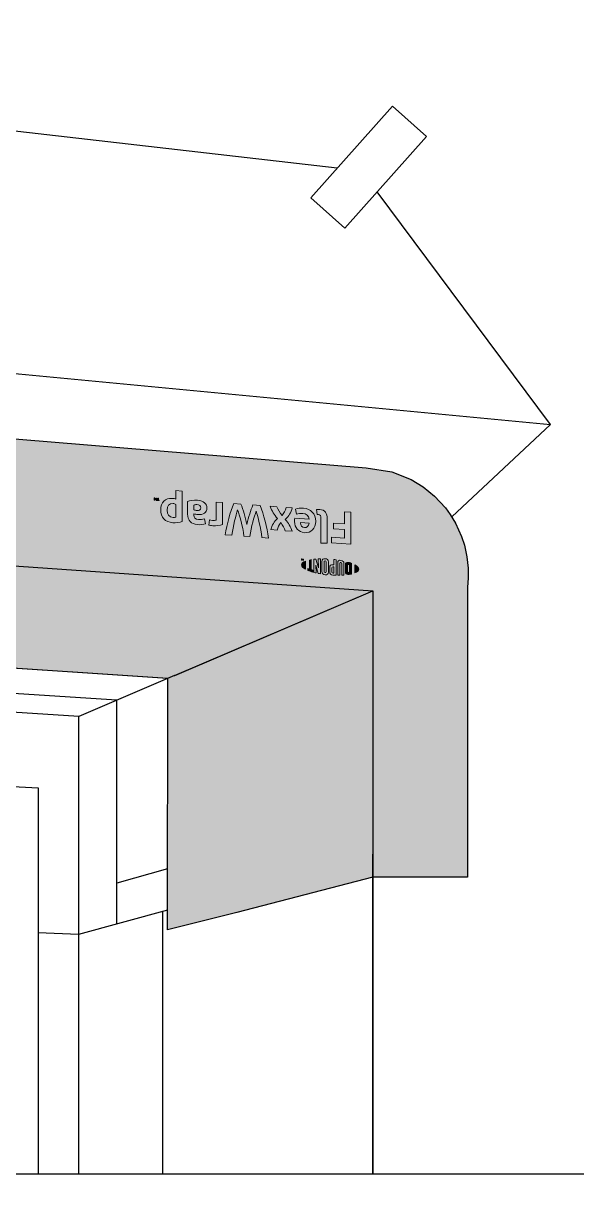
# Model space of a CAD drawing. Extents: x -1328 to 5679, y -4611 to 1603.
# Drawn here: x 3706.4 to 3747.3, y -2392 to -2304.6 of the extents above; entities that cross this region are included whole.
import ezdxf

# ---------------------------------------------------------------- set-up
doc = ezdxf.new("R2010")
doc.units = 0
doc.header["$MEASUREMENT"] = 0
for name, color, linetype, lineweight in [('.ATI-HATCH', 7, 'Continuous', 0), ('G-ANNO-TTLB', 7, 'Continuous', 0), ('TYVEK', 7, 'Continuous', 0)]:
    doc.layers.add(name, color=color, linetype=linetype, lineweight=lineweight)

# ---------------------------------------------------------------- blocks, each defined once
blk = doc.blocks.new('Block_223')
at = {"layer": 'TYVEK', "true_color": 0x003b71, "transparency": 33554687}
h = blk.add_hatch(color=156, dxfattribs=at)
h.dxf.hatch_style = 2
edge = h.paths.add_edge_path()
edge.add_spline(control_points=[(3717.411, -2340.028), (3717.114, -2340.006), (3716.976, -2340.178), (3716.976, -2340.525), (3716.976, -2340.828), (3717.104, -2341.04), (3717.411, -2341.064), (3717.495, -2341.07), (3717.556, -2341.058), (3717.627, -2341.036), (3717.627, -2341.036), (3717.627, -2340.092), (3717.627, -2340.092), (3717.563, -2340.06), (3717.509, -2340.036), (3717.411, -2340.028)], knot_values=[0, 0, 0, 0, 1, 1, 1, 2, 2, 2, 3, 3, 3, 4, 4, 4, 5, 5, 5, 5], degree=3, periodic=0)
edge = h.paths.add_edge_path()
edge.add_spline(control_points=[(3717.343, -2339.645), (3717.461, -2339.654), (3717.542, -2339.674), (3717.627, -2339.711), (3717.627, -2339.711), (3717.627, -2339.07), (3717.627, -2339.07), (3717.627, -2339.07), (3718.089, -2339.105), (3718.089, -2339.105), (3718.089, -2339.105), (3718.089, -2341.354), (3718.089, -2341.354), (3717.896, -2341.427), (3717.627, -2341.464), (3717.387, -2341.446), (3716.834, -2341.405), (3716.504, -2341.042), (3716.504, -2340.503), (3716.504, -2339.95), (3716.817, -2339.606), (3717.343, -2339.645)], knot_values=[0, 0, 0, 0, 1, 1, 1, 2, 2, 2, 3, 3, 3, 4, 4, 4, 5, 5, 5, 6, 6, 6, 7, 7, 7, 7], degree=3, periodic=0)
h = blk.add_hatch(color=156, dxfattribs=at)
h.dxf.hatch_style = 2
edge = h.paths.add_edge_path()
edge.add_spline(control_points=[(3716.171, -2339.796), (3716.154, -2339.753), (3716.138, -2339.722), (3716.118, -2339.69), (3716.098, -2339.719), (3716.084, -2339.748), (3716.067, -2339.788), (3716.067, -2339.788), (3716.019, -2339.784), (3716.019, -2339.784), (3716.019, -2339.784), (3716.019, -2339.61), (3716.019, -2339.61), (3716.019, -2339.61), (3716.061, -2339.613), (3716.061, -2339.613), (3716.061, -2339.613), (3716.061, -2339.693), (3716.061, -2339.693), (3716.061, -2339.693), (3716.059, -2339.72), (3716.059, -2339.72), (3716.072, -2339.695), (3716.088, -2339.669), (3716.103, -2339.648), (3716.103, -2339.648), (3716.135, -2339.65), (3716.135, -2339.65), (3716.15, -2339.674), (3716.166, -2339.703), (3716.18, -2339.731), (3716.18, -2339.731), (3716.178, -2339.702), (3716.178, -2339.702), (3716.178, -2339.702), (3716.178, -2339.622), (3716.178, -2339.622), (3716.178, -2339.622), (3716.22, -2339.625), (3716.22, -2339.625), (3716.22, -2339.625), (3716.22, -2339.799), (3716.22, -2339.799), (3716.22, -2339.799), (3716.171, -2339.796), (3716.171, -2339.796)], knot_values=[0, 0, 0, 0, 1, 1, 1, 2, 2, 2, 3, 3, 3, 4, 4, 4, 5, 5, 5, 6, 6, 6, 7, 7, 7, 8, 8, 8, 9, 9, 9, 10, 10, 10, 11, 11, 11, 12, 12, 12, 13, 13, 13, 14, 14, 14, 15, 15, 15, 15], degree=3, periodic=0)
edge = h.paths.add_edge_path()
edge.add_spline(control_points=[(3716.333, -2339.769), (3716.333, -2339.769), (3716.38, -2339.773), (3716.38, -2339.773), (3716.38, -2339.773), (3716.38, -2339.811), (3716.38, -2339.811), (3716.38, -2339.811), (3716.239, -2339.801), (3716.239, -2339.801), (3716.239, -2339.801), (3716.239, -2339.762), (3716.239, -2339.762), (3716.239, -2339.762), (3716.286, -2339.766), (3716.286, -2339.766), (3716.286, -2339.766), (3716.286, -2339.63), (3716.286, -2339.63), (3716.286, -2339.63), (3716.333, -2339.633), (3716.333, -2339.633), (3716.333, -2339.633), (3716.333, -2339.769), (3716.333, -2339.769)], knot_values=[0, 0, 0, 0, 1, 1, 1, 2, 2, 2, 3, 3, 3, 4, 4, 4, 5, 5, 5, 6, 6, 6, 7, 7, 7, 8, 8, 8, 8], degree=3, periodic=0)
h = blk.add_hatch(color=156, dxfattribs=at)
h.dxf.hatch_style = 2
edge = h.paths.add_edge_path()
edge.add_spline(control_points=[(3718.945, -2340.141), (3718.945, -2340.141), (3718.945, -2340.501), (3718.945, -2340.501), (3719.023, -2340.524), (3719.104, -2340.54), (3719.185, -2340.547), (3719.34, -2340.558), (3719.461, -2340.507), (3719.461, -2340.348), (3719.461, -2340.207), (3719.36, -2340.125), (3719.181, -2340.111), (3719.08, -2340.104), (3718.996, -2340.117), (3718.945, -2340.141)], knot_values=[0, 0, 0, 0, 1, 1, 1, 2, 2, 2, 3, 3, 3, 4, 4, 4, 5, 5, 5, 5], degree=3, periodic=0)
edge = h.paths.add_edge_path()
edge.add_spline(control_points=[(3719.229, -2339.781), (3719.691, -2339.816), (3719.923, -2340.059), (3719.923, -2340.363), (3719.923, -2340.697), (3719.65, -2340.872), (3719.246, -2340.845), (3719.151, -2340.837), (3719.03, -2340.815), (3718.945, -2340.795), (3718.945, -2340.795), (3718.945, -2340.876), (3718.945, -2340.876), (3718.945, -2341.082), (3719.063, -2341.188), (3719.289, -2341.205), (3719.438, -2341.217), (3719.596, -2341.205), (3719.735, -2341.158), (3719.735, -2341.158), (3719.819, -2341.529), (3719.819, -2341.529), (3719.674, -2341.578), (3719.441, -2341.601), (3719.235, -2341.586), (3718.74, -2341.548), (3718.493, -2341.267), (3718.493, -2340.811), (3718.493, -2340.811), (3718.493, -2339.874), (3718.493, -2339.874), (3718.632, -2339.813), (3718.891, -2339.755), (3719.229, -2339.781)], knot_values=[0, 0, 0, 0, 1, 1, 1, 2, 2, 2, 3, 3, 3, 4, 4, 4, 5, 5, 5, 6, 6, 6, 7, 7, 7, 8, 8, 8, 9, 9, 9, 10, 10, 10, 11, 11, 11, 11], degree=3, periodic=0)
h = blk.add_hatch(color=156, dxfattribs=at)
h.dxf.hatch_style = 2
edge = h.paths.add_edge_path()
edge.add_spline(control_points=[(3720.359, -2341.67), (3720.237, -2341.661), (3720.122, -2341.639), (3720.055, -2341.617), (3720.055, -2341.617), (3720.122, -2341.241), (3720.122, -2341.241), (3720.18, -2341.266), (3720.251, -2341.278), (3720.321, -2341.283), (3720.446, -2341.293), (3720.531, -2341.275), (3720.601, -2341.247), (3720.601, -2341.247), (3720.601, -2339.925), (3720.601, -2339.925), (3720.601, -2339.925), (3721.067, -2339.96), (3721.067, -2339.96), (3721.067, -2339.96), (3721.067, -2341.575), (3721.067, -2341.575), (3720.885, -2341.653), (3720.601, -2341.689), (3720.359, -2341.67)], knot_values=[0, 0, 0, 0, 1, 1, 1, 2, 2, 2, 3, 3, 3, 4, 4, 4, 5, 5, 5, 6, 6, 6, 7, 7, 7, 8, 8, 8, 8], degree=3, periodic=0)
h = blk.add_hatch(color=156, dxfattribs=at)
h.dxf.hatch_style = 2
edge = h.paths.add_edge_path()
edge.add_spline(control_points=[(3721.765, -2342.374), (3721.765, -2342.374), (3721.273, -2342.336), (3721.273, -2342.336), (3721.401, -2341.56), (3721.623, -2340.65), (3721.91, -2340.024), (3721.91, -2340.024), (3722.439, -2340.064), (3722.439, -2340.064), (3722.605, -2340.498), (3722.753, -2341.005), (3722.878, -2341.567), (3723.006, -2341.024), (3723.151, -2340.539), (3723.32, -2340.13), (3723.32, -2340.13), (3723.849, -2340.17), (3723.849, -2340.17), (3724.119, -2340.838), (3724.359, -2341.783), (3724.483, -2342.579), (3724.483, -2342.579), (3723.994, -2342.542), (3723.994, -2342.542), (3723.89, -2341.822), (3723.701, -2341.009), (3723.563, -2340.604), (3723.418, -2340.987), (3723.192, -2341.746), (3723.094, -2342.474), (3723.094, -2342.474), (3722.662, -2342.441), (3722.662, -2342.441), (3722.561, -2341.698), (3722.342, -2340.906), (3722.193, -2340.5), (3722.058, -2340.885), (3721.866, -2341.67), (3721.765, -2342.374)], knot_values=[0, 0, 0, 0, 1, 1, 1, 2, 2, 2, 3, 3, 3, 4, 4, 4, 5, 5, 5, 6, 6, 6, 7, 7, 7, 8, 8, 8, 9, 9, 9, 10, 10, 10, 11, 11, 11, 12, 12, 12, 13, 13, 13, 13], degree=3, periodic=0)
h = blk.add_hatch(color=156, dxfattribs=at)
h.dxf.hatch_style = 2
edge = h.paths.add_edge_path()
edge.add_spline(control_points=[(3725.714, -2341.214), (3725.94, -2341.481), (3726.119, -2341.727), (3726.224, -2342.072), (3726.224, -2342.072), (3725.721, -2342.034), (3725.721, -2342.034), (3725.677, -2341.879), (3725.529, -2341.639), (3725.38, -2341.435), (3725.256, -2341.612), (3725.148, -2341.802), (3725.124, -2341.989), (3725.124, -2341.989), (3724.652, -2341.954), (3724.652, -2341.954), (3724.74, -2341.61), (3724.888, -2341.375), (3725.141, -2341.134), (3724.898, -2340.843), (3724.733, -2340.594), (3724.595, -2340.226), (3724.595, -2340.226), (3725.097, -2340.264), (3725.097, -2340.264), (3725.168, -2340.458), (3725.337, -2340.724), (3725.478, -2340.92), (3725.606, -2340.744), (3725.728, -2340.551), (3725.775, -2340.315), (3725.775, -2340.315), (3726.227, -2340.349), (3726.227, -2340.349), (3726.143, -2340.694), (3725.984, -2340.951), (3725.714, -2341.214)], knot_values=[0, 0, 0, 0, 1, 1, 1, 2, 2, 2, 3, 3, 3, 4, 4, 4, 5, 5, 5, 6, 6, 6, 7, 7, 7, 8, 8, 8, 9, 9, 9, 10, 10, 10, 11, 11, 11, 12, 12, 12, 12], degree=3, periodic=0)
h = blk.add_hatch(color=156, dxfattribs=at)
h.dxf.hatch_style = 2
edge = h.paths.add_edge_path()
edge.add_spline(control_points=[(3727.488, -2341.47), (3727.488, -2341.47), (3726.848, -2341.421), (3726.848, -2341.421), (3726.848, -2341.421), (3726.848, -2341.462), (3726.848, -2341.462), (3726.848, -2341.651), (3726.949, -2341.797), (3727.134, -2341.811), (3727.33, -2341.825), (3727.458, -2341.697), (3727.488, -2341.47)], knot_values=[0, 0, 0, 0, 1, 1, 1, 2, 2, 2, 3, 3, 3, 4, 4, 4, 4], degree=3, periodic=0)
edge = h.paths.add_edge_path()
edge.add_spline(control_points=[(3726.466, -2340.441), (3726.615, -2340.385), (3726.834, -2340.355), (3727.057, -2340.371), (3727.6, -2340.412), (3727.971, -2340.784), (3727.971, -2341.344), (3727.971, -2341.88), (3727.63, -2342.219), (3727.134, -2342.182), (3726.692, -2342.148), (3726.402, -2341.813), (3726.402, -2341.361), (3726.402, -2341.26), (3726.409, -2341.172), (3726.416, -2341.105), (3726.416, -2341.105), (3727.482, -2341.186), (3727.482, -2341.186), (3727.438, -2340.913), (3727.279, -2340.779), (3727.009, -2340.759), (3726.844, -2340.747), (3726.686, -2340.772), (3726.541, -2340.821), (3726.541, -2340.821), (3726.466, -2340.441), (3726.466, -2340.441)], knot_values=[0, 0, 0, 0, 1, 1, 1, 2, 2, 2, 3, 3, 3, 4, 4, 4, 5, 5, 5, 6, 6, 6, 7, 7, 7, 8, 8, 8, 9, 9, 9, 9], degree=3, periodic=0)
h = blk.add_hatch(color=156, dxfattribs=at)
h.dxf.hatch_style = 2
edge = h.paths.add_edge_path()
edge.add_spline(control_points=[(3728.352, -2341.133), (3728.352, -2340.951), (3728.305, -2340.85), (3728.17, -2340.84), (3728.136, -2340.837), (3728.102, -2340.838), (3728.072, -2340.842), (3728.072, -2340.842), (3728.038, -2340.472), (3728.038, -2340.472), (3728.102, -2340.464), (3728.207, -2340.458), (3728.274, -2340.463), (3728.662, -2340.492), (3728.817, -2340.757), (3728.817, -2341.162), (3728.817, -2341.162), (3728.817, -2342.963), (3728.817, -2342.963), (3728.817, -2342.963), (3728.352, -2342.955), (3728.352, -2342.955), (3728.352, -2342.955), (3728.352, -2341.133), (3728.352, -2341.133)], knot_values=[0, 0, 0, 0, 1, 1, 1, 2, 2, 2, 3, 3, 3, 4, 4, 4, 5, 5, 5, 6, 6, 6, 7, 7, 7, 8, 8, 8, 8], degree=3, periodic=0)
h = blk.add_hatch(color=156, dxfattribs=at)
h.dxf.hatch_style = 2
edge = h.paths.add_edge_path()
edge.add_spline(control_points=[(3730.571, -2340.677), (3730.571, -2340.677), (3730.571, -2343.038), (3730.571, -2343.038), (3730.571, -2343.038), (3729.134, -2342.929), (3729.134, -2342.929), (3729.134, -2342.929), (3729.134, -2342.518), (3729.134, -2342.518), (3729.134, -2342.518), (3730.089, -2342.59), (3730.089, -2342.59), (3730.089, -2342.59), (3730.089, -2341.949), (3730.089, -2341.949), (3730.089, -2341.949), (3729.286, -2341.889), (3729.286, -2341.889), (3729.286, -2341.889), (3729.286, -2341.477), (3729.286, -2341.477), (3729.286, -2341.477), (3730.089, -2341.538), (3730.089, -2341.538), (3730.089, -2341.538), (3730.089, -2340.64), (3730.089, -2340.64), (3730.089, -2340.64), (3730.571, -2340.677), (3730.571, -2340.677)], knot_values=[0, 0, 0, 0, 1, 1, 1, 2, 2, 2, 3, 3, 3, 4, 4, 4, 5, 5, 5, 6, 6, 6, 7, 7, 7, 8, 8, 8, 9, 9, 9, 10, 10, 10, 10], degree=3, periodic=0)
at = {"layer": 'TYVEK'}
for points, knots in [([(3717.343, -2339.645), (3717.461, -2339.654), (3717.542, -2339.674), (3717.627, -2339.711), (3717.627, -2339.711), (3717.627, -2339.07), (3717.627, -2339.07), (3717.627, -2339.07), (3718.089, -2339.105), (3718.089, -2339.105), (3718.089, -2339.105), (3718.089, -2341.354), (3718.089, -2341.354), (3717.896, -2341.427), (3717.627, -2341.464), (3717.387, -2341.446), (3716.834, -2341.405), (3716.504, -2341.042), (3716.504, -2340.503), (3716.504, -2339.95), (3716.817, -2339.606), (3717.343, -2339.645)], [0, 0, 0, 0, 1, 1, 1, 2, 2, 2, 3, 3, 3, 4, 4, 4, 5, 5, 5, 6, 6, 6, 7, 7, 7, 7]), ([(3716.171, -2339.796), (3716.154, -2339.753), (3716.138, -2339.722), (3716.118, -2339.69), (3716.098, -2339.719), (3716.084, -2339.748), (3716.067, -2339.788), (3716.067, -2339.788), (3716.019, -2339.784), (3716.019, -2339.784), (3716.019, -2339.784), (3716.019, -2339.61), (3716.019, -2339.61), (3716.019, -2339.61), (3716.061, -2339.613), (3716.061, -2339.613), (3716.061, -2339.613), (3716.061, -2339.693), (3716.061, -2339.693), (3716.061, -2339.693), (3716.059, -2339.72), (3716.059, -2339.72), (3716.072, -2339.695), (3716.088, -2339.669), (3716.103, -2339.648), (3716.103, -2339.648), (3716.135, -2339.65), (3716.135, -2339.65), (3716.15, -2339.674), (3716.166, -2339.703), (3716.18, -2339.731), (3716.18, -2339.731), (3716.178, -2339.702), (3716.178, -2339.702), (3716.178, -2339.702), (3716.178, -2339.622), (3716.178, -2339.622), (3716.178, -2339.622), (3716.22, -2339.625), (3716.22, -2339.625), (3716.22, -2339.625), (3716.22, -2339.799), (3716.22, -2339.799), (3716.22, -2339.799), (3716.171, -2339.796), (3716.171, -2339.796)], [0, 0, 0, 0, 1, 1, 1, 2, 2, 2, 3, 3, 3, 4, 4, 4, 5, 5, 5, 6, 6, 6, 7, 7, 7, 8, 8, 8, 9, 9, 9, 10, 10, 10, 11, 11, 11, 12, 12, 12, 13, 13, 13, 14, 14, 14, 15, 15, 15, 15]), ([(3716.333, -2339.769), (3716.333, -2339.769), (3716.38, -2339.773), (3716.38, -2339.773), (3716.38, -2339.773), (3716.38, -2339.811), (3716.38, -2339.811), (3716.38, -2339.811), (3716.239, -2339.801), (3716.239, -2339.801), (3716.239, -2339.801), (3716.239, -2339.762), (3716.239, -2339.762), (3716.239, -2339.762), (3716.286, -2339.766), (3716.286, -2339.766), (3716.286, -2339.766), (3716.286, -2339.63), (3716.286, -2339.63), (3716.286, -2339.63), (3716.333, -2339.633), (3716.333, -2339.633), (3716.333, -2339.633), (3716.333, -2339.769), (3716.333, -2339.769)], [0, 0, 0, 0, 1, 1, 1, 2, 2, 2, 3, 3, 3, 4, 4, 4, 5, 5, 5, 6, 6, 6, 7, 7, 7, 8, 8, 8, 8]), ([(3717.411, -2340.028), (3717.114, -2340.006), (3716.976, -2340.178), (3716.976, -2340.525), (3716.976, -2340.828), (3717.104, -2341.04), (3717.411, -2341.064), (3717.495, -2341.07), (3717.556, -2341.058), (3717.627, -2341.036), (3717.627, -2341.036), (3717.627, -2340.092), (3717.627, -2340.092), (3717.563, -2340.06), (3717.509, -2340.036), (3717.411, -2340.028)], [0, 0, 0, 0, 1, 1, 1, 2, 2, 2, 3, 3, 3, 4, 4, 4, 5, 5, 5, 5]), ([(3719.229, -2339.781), (3719.691, -2339.816), (3719.923, -2340.059), (3719.923, -2340.363), (3719.923, -2340.697), (3719.65, -2340.872), (3719.246, -2340.845), (3719.151, -2340.837), (3719.03, -2340.815), (3718.945, -2340.795), (3718.945, -2340.795), (3718.945, -2340.876), (3718.945, -2340.876), (3718.945, -2341.082), (3719.063, -2341.188), (3719.289, -2341.205), (3719.438, -2341.217), (3719.596, -2341.205), (3719.735, -2341.158), (3719.735, -2341.158), (3719.819, -2341.529), (3719.819, -2341.529), (3719.674, -2341.578), (3719.441, -2341.601), (3719.235, -2341.586), (3718.74, -2341.548), (3718.493, -2341.267), (3718.493, -2340.811), (3718.493, -2340.811), (3718.493, -2339.874), (3718.493, -2339.874), (3718.632, -2339.813), (3718.891, -2339.755), (3719.229, -2339.781)], [0, 0, 0, 0, 1, 1, 1, 2, 2, 2, 3, 3, 3, 4, 4, 4, 5, 5, 5, 6, 6, 6, 7, 7, 7, 8, 8, 8, 9, 9, 9, 10, 10, 10, 11, 11, 11, 11]), ([(3718.945, -2340.141), (3718.945, -2340.141), (3718.945, -2340.501), (3718.945, -2340.501), (3719.023, -2340.524), (3719.104, -2340.54), (3719.185, -2340.547), (3719.34, -2340.558), (3719.461, -2340.507), (3719.461, -2340.348), (3719.461, -2340.207), (3719.36, -2340.125), (3719.181, -2340.111), (3719.08, -2340.104), (3718.996, -2340.117), (3718.945, -2340.141)], [0, 0, 0, 0, 1, 1, 1, 2, 2, 2, 3, 3, 3, 4, 4, 4, 5, 5, 5, 5]), ([(3720.359, -2341.67), (3720.237, -2341.661), (3720.122, -2341.639), (3720.055, -2341.617), (3720.055, -2341.617), (3720.122, -2341.241), (3720.122, -2341.241), (3720.18, -2341.266), (3720.251, -2341.278), (3720.321, -2341.283), (3720.446, -2341.293), (3720.531, -2341.275), (3720.601, -2341.247), (3720.601, -2341.247), (3720.601, -2339.925), (3720.601, -2339.925), (3720.601, -2339.925), (3721.067, -2339.96), (3721.067, -2339.96), (3721.067, -2339.96), (3721.067, -2341.575), (3721.067, -2341.575), (3720.885, -2341.653), (3720.601, -2341.689), (3720.359, -2341.67)], [0, 0, 0, 0, 1, 1, 1, 2, 2, 2, 3, 3, 3, 4, 4, 4, 5, 5, 5, 6, 6, 6, 7, 7, 7, 8, 8, 8, 8]), ([(3721.765, -2342.374), (3721.765, -2342.374), (3721.273, -2342.336), (3721.273, -2342.336), (3721.401, -2341.56), (3721.623, -2340.65), (3721.91, -2340.024), (3721.91, -2340.024), (3722.439, -2340.064), (3722.439, -2340.064), (3722.605, -2340.498), (3722.753, -2341.005), (3722.878, -2341.567), (3723.006, -2341.024), (3723.151, -2340.539), (3723.32, -2340.13), (3723.32, -2340.13), (3723.849, -2340.17), (3723.849, -2340.17), (3724.119, -2340.838), (3724.359, -2341.783), (3724.483, -2342.579), (3724.483, -2342.579), (3723.994, -2342.542), (3723.994, -2342.542), (3723.89, -2341.822), (3723.701, -2341.009), (3723.563, -2340.604), (3723.418, -2340.987), (3723.192, -2341.746), (3723.094, -2342.474), (3723.094, -2342.474), (3722.662, -2342.441), (3722.662, -2342.441), (3722.561, -2341.698), (3722.342, -2340.906), (3722.193, -2340.5), (3722.058, -2340.885), (3721.866, -2341.67), (3721.765, -2342.374)], [0, 0, 0, 0, 1, 1, 1, 2, 2, 2, 3, 3, 3, 4, 4, 4, 5, 5, 5, 6, 6, 6, 7, 7, 7, 8, 8, 8, 9, 9, 9, 10, 10, 10, 11, 11, 11, 12, 12, 12, 13, 13, 13, 13]), ([(3725.714, -2341.214), (3725.94, -2341.481), (3726.119, -2341.727), (3726.224, -2342.072), (3726.224, -2342.072), (3725.721, -2342.034), (3725.721, -2342.034), (3725.677, -2341.879), (3725.529, -2341.639), (3725.38, -2341.435), (3725.256, -2341.612), (3725.148, -2341.802), (3725.124, -2341.989), (3725.124, -2341.989), (3724.652, -2341.954), (3724.652, -2341.954), (3724.74, -2341.61), (3724.888, -2341.375), (3725.141, -2341.134), (3724.898, -2340.843), (3724.733, -2340.594), (3724.595, -2340.226), (3724.595, -2340.226), (3725.097, -2340.264), (3725.097, -2340.264), (3725.168, -2340.458), (3725.337, -2340.724), (3725.478, -2340.92), (3725.606, -2340.744), (3725.728, -2340.551), (3725.775, -2340.315), (3725.775, -2340.315), (3726.227, -2340.349), (3726.227, -2340.349), (3726.143, -2340.694), (3725.984, -2340.951), (3725.714, -2341.214)], [0, 0, 0, 0, 1, 1, 1, 2, 2, 2, 3, 3, 3, 4, 4, 4, 5, 5, 5, 6, 6, 6, 7, 7, 7, 8, 8, 8, 9, 9, 9, 10, 10, 10, 11, 11, 11, 12, 12, 12, 12]), ([(3726.466, -2340.441), (3726.615, -2340.385), (3726.834, -2340.355), (3727.057, -2340.371), (3727.6, -2340.412), (3727.971, -2340.784), (3727.971, -2341.344), (3727.971, -2341.88), (3727.63, -2342.219), (3727.134, -2342.182), (3726.692, -2342.148), (3726.402, -2341.813), (3726.402, -2341.361), (3726.402, -2341.26), (3726.409, -2341.172), (3726.416, -2341.105), (3726.416, -2341.105), (3727.482, -2341.186), (3727.482, -2341.186), (3727.438, -2340.913), (3727.279, -2340.779), (3727.009, -2340.759), (3726.844, -2340.747), (3726.686, -2340.772), (3726.541, -2340.821), (3726.541, -2340.821), (3726.466, -2340.441), (3726.466, -2340.441)], [0, 0, 0, 0, 1, 1, 1, 2, 2, 2, 3, 3, 3, 4, 4, 4, 5, 5, 5, 6, 6, 6, 7, 7, 7, 8, 8, 8, 9, 9, 9, 9]), ([(3728.352, -2341.133), (3728.352, -2340.951), (3728.305, -2340.85), (3728.17, -2340.84), (3728.136, -2340.837), (3728.102, -2340.838), (3728.072, -2340.842), (3728.072, -2340.842), (3728.038, -2340.472), (3728.038, -2340.472), (3728.102, -2340.464), (3728.207, -2340.458), (3728.274, -2340.463), (3728.662, -2340.492), (3728.817, -2340.757), (3728.817, -2341.162), (3728.817, -2341.162), (3728.817, -2342.963), (3728.817, -2342.963), (3728.817, -2342.963), (3728.352, -2342.955), (3728.352, -2342.955), (3728.352, -2342.955), (3728.352, -2341.133), (3728.352, -2341.133)], [0, 0, 0, 0, 1, 1, 1, 2, 2, 2, 3, 3, 3, 4, 4, 4, 5, 5, 5, 6, 6, 6, 7, 7, 7, 8, 8, 8, 8]), ([(3730.571, -2340.677), (3730.571, -2340.677), (3730.571, -2343.038), (3730.571, -2343.038), (3730.571, -2343.038), (3729.134, -2342.929), (3729.134, -2342.929), (3729.134, -2342.929), (3729.134, -2342.518), (3729.134, -2342.518), (3729.134, -2342.518), (3730.089, -2342.59), (3730.089, -2342.59), (3730.089, -2342.59), (3730.089, -2341.949), (3730.089, -2341.949), (3730.089, -2341.949), (3729.286, -2341.889), (3729.286, -2341.889), (3729.286, -2341.889), (3729.286, -2341.477), (3729.286, -2341.477), (3729.286, -2341.477), (3730.089, -2341.538), (3730.089, -2341.538), (3730.089, -2341.538), (3730.089, -2340.64), (3730.089, -2340.64), (3730.089, -2340.64), (3730.571, -2340.677), (3730.571, -2340.677)], [0, 0, 0, 0, 1, 1, 1, 2, 2, 2, 3, 3, 3, 4, 4, 4, 5, 5, 5, 6, 6, 6, 7, 7, 7, 8, 8, 8, 9, 9, 9, 10, 10, 10, 10]), ([(3727.488, -2341.47), (3727.488, -2341.47), (3726.848, -2341.421), (3726.848, -2341.421), (3726.848, -2341.421), (3726.848, -2341.462), (3726.848, -2341.462), (3726.848, -2341.651), (3726.949, -2341.797), (3727.134, -2341.811), (3727.33, -2341.825), (3727.458, -2341.697), (3727.488, -2341.47)], [0, 0, 0, 0, 1, 1, 1, 2, 2, 2, 3, 3, 3, 4, 4, 4, 4])]:
    blk.add_open_spline(points, degree=3, knots=knots, dxfattribs=at)
blk = doc.blocks.new('Block_224')
at = {"layer": 'TYVEK', "true_color": 0x003b71, "transparency": 33554687}
h = blk.add_hatch(color=156, dxfattribs=at)
h.dxf.hatch_style = 2
edge = h.paths.add_edge_path()
edge.add_spline(control_points=[(3727.004, -2344.216), (3727.004, -2344.216), (3726.987, -2344.215), (3726.987, -2344.215), (3726.987, -2344.215), (3726.961, -2344.172), (3726.961, -2344.172), (3726.961, -2344.172), (3726.935, -2344.211), (3726.935, -2344.211), (3726.935, -2344.211), (3726.918, -2344.21), (3726.918, -2344.21), (3726.918, -2344.21), (3726.918, -2344.124), (3726.918, -2344.124), (3726.918, -2344.124), (3726.934, -2344.125), (3726.934, -2344.125), (3726.934, -2344.125), (3726.934, -2344.186), (3726.934, -2344.186), (3726.934, -2344.186), (3726.96, -2344.147), (3726.96, -2344.147), (3726.96, -2344.147), (3726.962, -2344.148), (3726.962, -2344.148), (3726.962, -2344.148), (3726.988, -2344.19), (3726.988, -2344.19), (3726.988, -2344.19), (3726.988, -2344.13), (3726.988, -2344.13), (3726.988, -2344.13), (3727.004, -2344.131), (3727.004, -2344.131), (3727.004, -2344.131), (3727.004, -2344.216), (3727.004, -2344.216)], knot_values=[0, 0, 0, 0, 1, 1, 1, 2, 2, 2, 3, 3, 3, 4, 4, 4, 5, 5, 5, 6, 6, 6, 7, 7, 7, 8, 8, 8, 9, 9, 9, 10, 10, 10, 11, 11, 11, 12, 12, 12, 13, 13, 13, 13], degree=3, periodic=0)
edge = h.paths.add_edge_path()
edge.add_spline(control_points=[(3727.065, -2344.206), (3727.065, -2344.206), (3727.091, -2344.208), (3727.091, -2344.208), (3727.091, -2344.208), (3727.091, -2344.223), (3727.091, -2344.223), (3727.091, -2344.223), (3727.022, -2344.218), (3727.022, -2344.218), (3727.022, -2344.218), (3727.022, -2344.203), (3727.022, -2344.203), (3727.022, -2344.203), (3727.049, -2344.205), (3727.049, -2344.205), (3727.049, -2344.205), (3727.049, -2344.134), (3727.049, -2344.134), (3727.049, -2344.134), (3727.065, -2344.135), (3727.065, -2344.135), (3727.065, -2344.135), (3727.065, -2344.206), (3727.065, -2344.206)], knot_values=[0, 0, 0, 0, 1, 1, 1, 2, 2, 2, 3, 3, 3, 4, 4, 4, 5, 5, 5, 6, 6, 6, 7, 7, 7, 8, 8, 8, 8], degree=3, periodic=0)
h = blk.add_hatch(color=156, dxfattribs=at)
h.dxf.hatch_style = 2
edge = h.paths.add_edge_path()
edge.add_spline(control_points=[(3726.918, -2344.567), (3726.918, -2344.458), (3727.024, -2344.364), (3727.208, -2344.291), (3727.208, -2344.291), (3727.208, -2344.884), (3727.208, -2344.884), (3727.024, -2344.783), (3726.918, -2344.674), (3726.918, -2344.567)], knot_values=[0, 0, 0, 0, 1, 1, 1, 2, 2, 2, 3, 3, 3, 3], degree=3, periodic=0)
h = blk.add_hatch(color=156, dxfattribs=at)
h.dxf.hatch_style = 2
edge = h.paths.add_edge_path()
edge.add_spline(control_points=[(3727.762, -2344.944), (3727.722, -2344.934), (3727.682, -2344.923), (3727.644, -2344.912), (3727.644, -2344.912), (3727.644, -2344.177), (3727.644, -2344.177), (3727.609, -2344.183), (3727.543, -2344.195), (3727.499, -2344.205), (3727.499, -2344.205), (3727.499, -2344.866), (3727.499, -2344.866), (3727.457, -2344.852), (3727.417, -2344.838), (3727.381, -2344.825), (3727.381, -2344.825), (3727.381, -2344.966), (3727.381, -2344.966), (3727.496, -2345.015), (3727.618, -2345.057), (3727.762, -2345.098), (3727.762, -2345.098), (3727.762, -2344.944), (3727.762, -2344.944)], knot_values=[0, 0, 0, 0, 1, 1, 1, 2, 2, 2, 3, 3, 3, 4, 4, 4, 5, 5, 5, 6, 6, 6, 7, 7, 7, 8, 8, 8, 8], degree=3, periodic=0)
h = blk.add_hatch(color=156, dxfattribs=at)
h.dxf.hatch_style = 2
edge = h.paths.add_edge_path()
edge.add_spline(control_points=[(3727.98, -2344.595), (3727.98, -2344.595), (3728.159, -2345.193), (3728.159, -2345.193), (3728.208, -2345.203), (3728.267, -2345.214), (3728.312, -2345.222), (3728.312, -2345.222), (3728.312, -2344.118), (3728.312, -2344.118), (3728.28, -2344.118), (3728.199, -2344.122), (3728.157, -2344.124), (3728.157, -2344.124), (3728.17, -2344.775), (3728.17, -2344.775), (3728.17, -2344.775), (3727.98, -2344.136), (3727.98, -2344.136), (3727.939, -2344.139), (3727.88, -2344.145), (3727.842, -2344.149), (3727.842, -2344.149), (3727.842, -2345.12), (3727.842, -2345.12), (3727.882, -2345.131), (3727.956, -2345.149), (3727.991, -2345.157), (3727.991, -2345.157), (3727.98, -2344.595), (3727.98, -2344.595)], knot_values=[0, 0, 0, 0, 1, 1, 1, 2, 2, 2, 3, 3, 3, 4, 4, 4, 5, 5, 5, 6, 6, 6, 7, 7, 7, 8, 8, 8, 9, 9, 9, 10, 10, 10, 10], degree=3, periodic=0)
h = blk.add_hatch(color=156, dxfattribs=at)
h.dxf.hatch_style = 2
edge = h.paths.add_edge_path()
edge.add_spline(control_points=[(3728.592, -2344.332), (3728.592, -2344.287), (3728.607, -2344.264), (3728.664, -2344.267), (3728.723, -2344.27), (3728.739, -2344.296), (3728.739, -2344.343), (3728.739, -2344.343), (3728.739, -2345.061), (3728.739, -2345.061), (3728.739, -2345.108), (3728.723, -2345.133), (3728.664, -2345.127), (3728.607, -2345.121), (3728.592, -2345.095), (3728.592, -2345.05), (3728.592, -2345.05), (3728.592, -2344.332), (3728.592, -2344.332)], knot_values=[0, 0, 0, 0, 1, 1, 1, 2, 2, 2, 3, 3, 3, 4, 4, 4, 5, 5, 5, 6, 6, 6, 6], degree=3, periodic=0)
edge = h.paths.add_edge_path()
edge.add_spline(control_points=[(3728.664, -2345.287), (3728.814, -2345.306), (3728.903, -2345.246), (3728.903, -2345.095), (3728.903, -2345.095), (3728.903, -2344.342), (3728.903, -2344.342), (3728.903, -2344.182), (3728.822, -2344.11), (3728.664, -2344.105), (3728.509, -2344.1), (3728.428, -2344.153), (3728.428, -2344.323), (3728.428, -2344.323), (3728.428, -2345.042), (3728.428, -2345.042), (3728.428, -2345.204), (3728.502, -2345.267), (3728.664, -2345.287)], knot_values=[0, 0, 0, 0, 1, 1, 1, 2, 2, 2, 3, 3, 3, 4, 4, 4, 5, 5, 5, 6, 6, 6, 6], degree=3, periodic=0)
h = blk.add_hatch(color=156, dxfattribs=at)
h.dxf.hatch_style = 2
edge = h.paths.add_edge_path()
edge.add_spline(control_points=[(3729.169, -2344.778), (3729.169, -2344.728), (3729.187, -2344.704), (3729.252, -2344.709), (3729.252, -2344.709), (3729.309, -2344.713), (3729.309, -2344.713), (3729.309, -2344.713), (3729.309, -2345.167), (3729.309, -2345.167), (3729.284, -2345.167), (3729.27, -2345.166), (3729.255, -2345.165), (3729.184, -2345.16), (3729.169, -2345.131), (3729.169, -2345.081), (3729.169, -2345.081), (3729.169, -2344.778), (3729.169, -2344.778)], knot_values=[0, 0, 0, 0, 1, 1, 1, 2, 2, 2, 3, 3, 3, 4, 4, 4, 5, 5, 5, 6, 6, 6, 6], degree=3, periodic=0)
edge = h.paths.add_edge_path()
edge.add_spline(control_points=[(3729.246, -2345.325), (3729.274, -2345.327), (3729.376, -2345.331), (3729.471, -2345.333), (3729.471, -2345.333), (3729.471, -2344.182), (3729.471, -2344.182), (3729.439, -2344.178), (3729.354, -2344.167), (3729.309, -2344.163), (3729.309, -2344.163), (3729.309, -2344.553), (3729.309, -2344.553), (3729.309, -2344.553), (3729.246, -2344.549), (3729.246, -2344.549), (3729.076, -2344.536), (3729.006, -2344.607), (3729.006, -2344.753), (3729.006, -2344.753), (3729.006, -2345.092), (3729.006, -2345.092), (3729.006, -2345.235), (3729.085, -2345.313), (3729.246, -2345.325)], knot_values=[0, 0, 0, 0, 1, 1, 1, 2, 2, 2, 3, 3, 3, 4, 4, 4, 5, 5, 5, 6, 6, 6, 7, 7, 7, 8, 8, 8, 8], degree=3, periodic=0)
h = blk.add_hatch(color=156, dxfattribs=at)
h.dxf.hatch_style = 2
edge = h.paths.add_edge_path()
edge.add_spline(control_points=[(3729.758, -2344.446), (3729.758, -2344.401), (3729.774, -2344.373), (3729.831, -2344.385), (3729.887, -2344.395), (3729.902, -2344.42), (3729.902, -2344.474), (3729.902, -2344.474), (3729.902, -2345.329), (3729.902, -2345.329), (3729.939, -2345.328), (3730.021, -2345.323), (3730.056, -2345.32), (3730.056, -2345.32), (3730.056, -2344.455), (3730.056, -2344.455), (3730.056, -2344.317), (3729.989, -2344.259), (3729.831, -2344.228), (3729.686, -2344.201), (3729.597, -2344.268), (3729.597, -2344.421), (3729.597, -2344.421), (3729.597, -2345.334), (3729.597, -2345.334), (3729.627, -2345.335), (3729.727, -2345.334), (3729.758, -2345.333), (3729.758, -2345.333), (3729.758, -2344.446), (3729.758, -2344.446)], knot_values=[0, 0, 0, 0, 1, 1, 1, 2, 2, 2, 3, 3, 3, 4, 4, 4, 5, 5, 5, 6, 6, 6, 7, 7, 7, 8, 8, 8, 9, 9, 9, 10, 10, 10, 10], degree=3, periodic=0)
h = blk.add_hatch(color=156, dxfattribs=at)
h.dxf.hatch_style = 2
edge = h.paths.add_edge_path()
edge.add_spline(control_points=[(3730.317, -2344.581), (3730.317, -2344.535), (3730.345, -2344.522), (3730.377, -2344.525), (3730.403, -2344.527), (3730.442, -2344.539), (3730.474, -2344.55), (3730.474, -2344.55), (3730.474, -2345.117), (3730.474, -2345.117), (3730.442, -2345.123), (3730.403, -2345.129), (3730.377, -2345.127), (3730.345, -2345.125), (3730.317, -2345.107), (3730.317, -2345.062), (3730.317, -2345.062), (3730.317, -2344.581), (3730.317, -2344.581)], knot_values=[0, 0, 0, 0, 1, 1, 1, 2, 2, 2, 3, 3, 3, 4, 4, 4, 5, 5, 5, 6, 6, 6, 6], degree=3, periodic=0)
edge = h.paths.add_edge_path()
edge.add_spline(control_points=[(3730.356, -2345.274), (3730.407, -2345.277), (3730.481, -2345.268), (3730.615, -2345.237), (3730.615, -2345.237), (3730.615, -2344.451), (3730.615, -2344.451), (3730.498, -2344.406), (3730.407, -2344.379), (3730.356, -2344.375), (3730.238, -2344.366), (3730.171, -2344.433), (3730.171, -2344.549), (3730.171, -2344.549), (3730.171, -2345.071), (3730.171, -2345.071), (3730.171, -2345.187), (3730.238, -2345.265), (3730.356, -2345.274)], knot_values=[0, 0, 0, 0, 1, 1, 1, 2, 2, 2, 3, 3, 3, 4, 4, 4, 5, 5, 5, 6, 6, 6, 6], degree=3, periodic=0)
h = blk.add_hatch(color=156, dxfattribs=at)
h.dxf.hatch_style = 2
edge = h.paths.add_edge_path()
edge.add_spline(control_points=[(3731.159, -2344.886), (3731.159, -2344.778), (3731.054, -2344.668), (3730.87, -2344.567), (3730.87, -2344.567), (3730.87, -2345.16), (3730.87, -2345.16), (3731.054, -2345.087), (3731.159, -2344.994), (3731.159, -2344.886)], knot_values=[0, 0, 0, 0, 1, 1, 1, 2, 2, 2, 3, 3, 3, 3], degree=3, periodic=0)
at = {"layer": 'TYVEK'}
for points, knots in [([(3727.004, -2344.216), (3727.004, -2344.216), (3726.987, -2344.215), (3726.987, -2344.215), (3726.987, -2344.215), (3726.961, -2344.172), (3726.961, -2344.172), (3726.961, -2344.172), (3726.935, -2344.211), (3726.935, -2344.211), (3726.935, -2344.211), (3726.918, -2344.21), (3726.918, -2344.21), (3726.918, -2344.21), (3726.918, -2344.124), (3726.918, -2344.124), (3726.918, -2344.124), (3726.934, -2344.125), (3726.934, -2344.125), (3726.934, -2344.125), (3726.934, -2344.186), (3726.934, -2344.186), (3726.934, -2344.186), (3726.96, -2344.147), (3726.96, -2344.147), (3726.96, -2344.147), (3726.962, -2344.148), (3726.962, -2344.148), (3726.962, -2344.148), (3726.988, -2344.19), (3726.988, -2344.19), (3726.988, -2344.19), (3726.988, -2344.13), (3726.988, -2344.13), (3726.988, -2344.13), (3727.004, -2344.131), (3727.004, -2344.131), (3727.004, -2344.131), (3727.004, -2344.216), (3727.004, -2344.216)], [0, 0, 0, 0, 1, 1, 1, 2, 2, 2, 3, 3, 3, 4, 4, 4, 5, 5, 5, 6, 6, 6, 7, 7, 7, 8, 8, 8, 9, 9, 9, 10, 10, 10, 11, 11, 11, 12, 12, 12, 13, 13, 13, 13]), ([(3726.918, -2344.567), (3726.918, -2344.458), (3727.024, -2344.364), (3727.208, -2344.291), (3727.208, -2344.291), (3727.208, -2344.884), (3727.208, -2344.884), (3727.024, -2344.783), (3726.918, -2344.674), (3726.918, -2344.567)], [0, 0, 0, 0, 1, 1, 1, 2, 2, 2, 3, 3, 3, 3]), ([(3727.065, -2344.206), (3727.065, -2344.206), (3727.091, -2344.208), (3727.091, -2344.208), (3727.091, -2344.208), (3727.091, -2344.223), (3727.091, -2344.223), (3727.091, -2344.223), (3727.022, -2344.218), (3727.022, -2344.218), (3727.022, -2344.218), (3727.022, -2344.203), (3727.022, -2344.203), (3727.022, -2344.203), (3727.049, -2344.205), (3727.049, -2344.205), (3727.049, -2344.205), (3727.049, -2344.134), (3727.049, -2344.134), (3727.049, -2344.134), (3727.065, -2344.135), (3727.065, -2344.135), (3727.065, -2344.135), (3727.065, -2344.206), (3727.065, -2344.206)], [0, 0, 0, 0, 1, 1, 1, 2, 2, 2, 3, 3, 3, 4, 4, 4, 5, 5, 5, 6, 6, 6, 7, 7, 7, 8, 8, 8, 8]), ([(3727.762, -2344.944), (3727.722, -2344.934), (3727.682, -2344.923), (3727.644, -2344.912), (3727.644, -2344.912), (3727.644, -2344.177), (3727.644, -2344.177), (3727.609, -2344.183), (3727.543, -2344.195), (3727.499, -2344.205), (3727.499, -2344.205), (3727.499, -2344.866), (3727.499, -2344.866), (3727.457, -2344.852), (3727.417, -2344.838), (3727.381, -2344.825), (3727.381, -2344.825), (3727.381, -2344.966), (3727.381, -2344.966), (3727.496, -2345.015), (3727.618, -2345.057), (3727.762, -2345.098), (3727.762, -2345.098), (3727.762, -2344.944), (3727.762, -2344.944)], [0, 0, 0, 0, 1, 1, 1, 2, 2, 2, 3, 3, 3, 4, 4, 4, 5, 5, 5, 6, 6, 6, 7, 7, 7, 8, 8, 8, 8]), ([(3727.98, -2344.595), (3727.98, -2344.595), (3728.159, -2345.193), (3728.159, -2345.193), (3728.208, -2345.203), (3728.267, -2345.214), (3728.312, -2345.222), (3728.312, -2345.222), (3728.312, -2344.118), (3728.312, -2344.118), (3728.28, -2344.118), (3728.199, -2344.122), (3728.157, -2344.124), (3728.157, -2344.124), (3728.17, -2344.775), (3728.17, -2344.775), (3728.17, -2344.775), (3727.98, -2344.136), (3727.98, -2344.136), (3727.939, -2344.139), (3727.88, -2344.145), (3727.842, -2344.149), (3727.842, -2344.149), (3727.842, -2345.12), (3727.842, -2345.12), (3727.882, -2345.131), (3727.956, -2345.149), (3727.991, -2345.157), (3727.991, -2345.157), (3727.98, -2344.595), (3727.98, -2344.595)], [0, 0, 0, 0, 1, 1, 1, 2, 2, 2, 3, 3, 3, 4, 4, 4, 5, 5, 5, 6, 6, 6, 7, 7, 7, 8, 8, 8, 9, 9, 9, 10, 10, 10, 10]), ([(3728.664, -2345.287), (3728.814, -2345.306), (3728.903, -2345.246), (3728.903, -2345.095), (3728.903, -2345.095), (3728.903, -2344.342), (3728.903, -2344.342), (3728.903, -2344.182), (3728.822, -2344.11), (3728.664, -2344.105), (3728.509, -2344.1), (3728.428, -2344.153), (3728.428, -2344.323), (3728.428, -2344.323), (3728.428, -2345.042), (3728.428, -2345.042), (3728.428, -2345.204), (3728.502, -2345.267), (3728.664, -2345.287)], [0, 0, 0, 0, 1, 1, 1, 2, 2, 2, 3, 3, 3, 4, 4, 4, 5, 5, 5, 6, 6, 6, 6]), ([(3728.592, -2344.332), (3728.592, -2344.287), (3728.607, -2344.264), (3728.664, -2344.267), (3728.723, -2344.27), (3728.739, -2344.296), (3728.739, -2344.343), (3728.739, -2344.343), (3728.739, -2345.061), (3728.739, -2345.061), (3728.739, -2345.108), (3728.723, -2345.133), (3728.664, -2345.127), (3728.607, -2345.121), (3728.592, -2345.095), (3728.592, -2345.05), (3728.592, -2345.05), (3728.592, -2344.332), (3728.592, -2344.332)], [0, 0, 0, 0, 1, 1, 1, 2, 2, 2, 3, 3, 3, 4, 4, 4, 5, 5, 5, 6, 6, 6, 6]), ([(3729.246, -2345.325), (3729.274, -2345.327), (3729.376, -2345.331), (3729.471, -2345.333), (3729.471, -2345.333), (3729.471, -2344.182), (3729.471, -2344.182), (3729.439, -2344.178), (3729.354, -2344.167), (3729.309, -2344.163), (3729.309, -2344.163), (3729.309, -2344.553), (3729.309, -2344.553), (3729.309, -2344.553), (3729.246, -2344.549), (3729.246, -2344.549), (3729.076, -2344.536), (3729.006, -2344.607), (3729.006, -2344.753), (3729.006, -2344.753), (3729.006, -2345.092), (3729.006, -2345.092), (3729.006, -2345.235), (3729.085, -2345.313), (3729.246, -2345.325)], [0, 0, 0, 0, 1, 1, 1, 2, 2, 2, 3, 3, 3, 4, 4, 4, 5, 5, 5, 6, 6, 6, 7, 7, 7, 8, 8, 8, 8]), ([(3729.169, -2344.778), (3729.169, -2344.728), (3729.187, -2344.704), (3729.252, -2344.709), (3729.252, -2344.709), (3729.309, -2344.713), (3729.309, -2344.713), (3729.309, -2344.713), (3729.309, -2345.167), (3729.309, -2345.167), (3729.284, -2345.167), (3729.27, -2345.166), (3729.255, -2345.165), (3729.184, -2345.16), (3729.169, -2345.131), (3729.169, -2345.081), (3729.169, -2345.081), (3729.169, -2344.778), (3729.169, -2344.778)], [0, 0, 0, 0, 1, 1, 1, 2, 2, 2, 3, 3, 3, 4, 4, 4, 5, 5, 5, 6, 6, 6, 6]), ([(3729.758, -2344.446), (3729.758, -2344.401), (3729.774, -2344.373), (3729.831, -2344.385), (3729.887, -2344.395), (3729.902, -2344.42), (3729.902, -2344.474), (3729.902, -2344.474), (3729.902, -2345.329), (3729.902, -2345.329), (3729.939, -2345.328), (3730.021, -2345.323), (3730.056, -2345.32), (3730.056, -2345.32), (3730.056, -2344.455), (3730.056, -2344.455), (3730.056, -2344.317), (3729.989, -2344.259), (3729.831, -2344.228), (3729.686, -2344.201), (3729.597, -2344.268), (3729.597, -2344.421), (3729.597, -2344.421), (3729.597, -2345.334), (3729.597, -2345.334), (3729.627, -2345.335), (3729.727, -2345.334), (3729.758, -2345.333), (3729.758, -2345.333), (3729.758, -2344.446), (3729.758, -2344.446)], [0, 0, 0, 0, 1, 1, 1, 2, 2, 2, 3, 3, 3, 4, 4, 4, 5, 5, 5, 6, 6, 6, 7, 7, 7, 8, 8, 8, 9, 9, 9, 10, 10, 10, 10]), ([(3730.356, -2345.274), (3730.407, -2345.277), (3730.481, -2345.268), (3730.615, -2345.237), (3730.615, -2345.237), (3730.615, -2344.451), (3730.615, -2344.451), (3730.498, -2344.406), (3730.407, -2344.379), (3730.356, -2344.375), (3730.238, -2344.366), (3730.171, -2344.433), (3730.171, -2344.549), (3730.171, -2344.549), (3730.171, -2345.071), (3730.171, -2345.071), (3730.171, -2345.187), (3730.238, -2345.265), (3730.356, -2345.274)], [0, 0, 0, 0, 1, 1, 1, 2, 2, 2, 3, 3, 3, 4, 4, 4, 5, 5, 5, 6, 6, 6, 6]), ([(3730.317, -2344.581), (3730.317, -2344.535), (3730.345, -2344.522), (3730.377, -2344.525), (3730.403, -2344.527), (3730.442, -2344.539), (3730.474, -2344.55), (3730.474, -2344.55), (3730.474, -2345.117), (3730.474, -2345.117), (3730.442, -2345.123), (3730.403, -2345.129), (3730.377, -2345.127), (3730.345, -2345.125), (3730.317, -2345.107), (3730.317, -2345.062), (3730.317, -2345.062), (3730.317, -2344.581), (3730.317, -2344.581)], [0, 0, 0, 0, 1, 1, 1, 2, 2, 2, 3, 3, 3, 4, 4, 4, 5, 5, 5, 6, 6, 6, 6]), ([(3731.159, -2344.886), (3731.159, -2344.778), (3731.054, -2344.668), (3730.87, -2344.567), (3730.87, -2344.567), (3730.87, -2345.16), (3730.87, -2345.16), (3731.054, -2345.087), (3731.159, -2344.994), (3731.159, -2344.886)], [0, 0, 0, 0, 1, 1, 1, 2, 2, 2, 3, 3, 3, 3])]:
    blk.add_open_spline(points, degree=3, knots=knots, dxfattribs=at)
blk = doc.blocks.new('Block_222')
at = {"layer": 'TYVEK'}
for name in ['Block_223', 'Block_224']:
    blk.add_blockref(name, (0, 0), dxfattribs=at)

msp = doc.modelspace()

# ---------------------------------------------------------------- hatches: boundary and pattern name
at = {"layer": '.ATI-HATCH', "true_color": 0x808080, "transparency": 33554687}
h = msp.add_hatch(color=8, dxfattribs=at)
edge = h.paths.add_edge_path()
edge.add_spline(control_points=[(3732.199, -2346.473), (3732.199, -2346.473), (3717.512, -2352.745), (3717.512, -2352.745), (3717.512, -2352.745), (3717.028, -2352.952), (3717.028, -2352.952), (3717.028, -2352.952), (3716.991, -2371.53), (3716.991, -2371.53), (3716.991, -2371.53), (3717.89, -2371.324), (3717.89, -2371.324), (3717.89, -2371.324), (3722.129, -2370.265), (3722.129, -2370.265), (3722.129, -2370.265), (3732.199, -2367.64), (3732.199, -2367.64), (3732.199, -2367.64), (3732.199, -2346.473), (3732.199, -2346.473)], knot_values=[0, 0, 0, 0, 1, 1, 1, 2, 2, 2, 3, 3, 3, 4, 4, 4, 5, 5, 5, 6, 6, 6, 7, 7, 7, 7], degree=3, periodic=0)
edge = h.paths.add_edge_path()
edge.add_spline(control_points=[(3732.199, -2346.473), (3732.199, -2346.473), (3644.734, -2340.403), (3644.734, -2340.403), (3644.734, -2340.403), (3644.734, -2348.159), (3644.734, -2348.159), (3644.734, -2348.159), (3716.993, -2352.967), (3716.993, -2352.967), (3716.993, -2352.967), (3717.512, -2352.745), (3717.512, -2352.745), (3717.512, -2352.745), (3732.199, -2346.473), (3732.199, -2346.473)], knot_values=[0, 0, 0, 0, 1, 1, 1, 2, 2, 2, 3, 3, 3, 4, 4, 4, 5, 5, 5, 5], degree=3, periodic=0)
edge.add_line((3732.199, -2346.473), (3732.199, -2346.473))
edge = h.paths.add_edge_path()
edge.add_spline(control_points=[(3644.734, -2340.403), (3644.734, -2340.403), (3732.199, -2346.473), (3732.199, -2346.473), (3732.199, -2346.473), (3732.199, -2367.64), (3732.199, -2367.64), (3732.199, -2367.64), (3739.197, -2367.64), (3739.197, -2367.64), (3739.197, -2367.64), (3739.197, -2363.634), (3739.197, -2363.634), (3739.197, -2363.634), (3739.197, -2346.226), (3739.197, -2346.226), (3739.197, -2346.226), (3739.255, -2345.519), (3739.255, -2345.519), (3739.255, -2345.519), (3739.249, -2344.794), (3739.249, -2344.794), (3739.249, -2344.794), (3739.157, -2343.957), (3739.157, -2343.957), (3739.157, -2343.957), (3738.967, -2343.103), (3738.967, -2343.103), (3738.967, -2343.103), (3738.757, -2342.463), (3738.757, -2342.463), (3738.757, -2342.463), (3738.312, -2341.487), (3738.312, -2341.487), (3738.312, -2341.487), (3737.916, -2340.834), (3737.916, -2340.834), (3737.916, -2340.834), (3737.575, -2340.348), (3737.575, -2340.348), (3737.575, -2340.348), (3736.75, -2339.473), (3736.75, -2339.473), (3736.75, -2339.473), (3735.919, -2338.8), (3735.919, -2338.8), (3735.919, -2338.8), (3735.02, -2338.255), (3735.02, -2338.255), (3735.02, -2338.255), (3733.601, -2337.687), (3733.601, -2337.687), (3733.601, -2337.687), (3731.708, -2337.381), (3731.708, -2337.381), (3731.708, -2337.381), (3644.116, -2330.163), (3644.116, -2330.163), (3644.116, -2330.163), (3643.147, -2330.264), (3643.147, -2330.264), (3643.147, -2330.264), (3641.855, -2330.596), (3641.855, -2330.596), (3641.855, -2330.596), (3640.941, -2330.982), (3640.941, -2330.982), (3640.941, -2330.982), (3640.074, -2331.487), (3640.074, -2331.487), (3640.074, -2331.487), (3639.144, -2332.218), (3639.144, -2332.218), (3639.144, -2332.218), (3638.296, -2333.13), (3638.296, -2333.13), (3638.296, -2333.13), (3637.687, -2334.018), (3637.687, -2334.018), (3637.687, -2334.018), (3637.115, -2335.21), (3637.115, -2335.21), (3637.115, -2335.21), (3636.611, -2337.643), (3636.611, -2337.643), (3636.611, -2337.643), (3636.611, -2367.64), (3636.611, -2367.64), (3636.611, -2367.64), (3644.734, -2367.64), (3644.734, -2367.64), (3644.734, -2367.64), (3644.734, -2340.403), (3644.734, -2340.403)], knot_values=[0, 0, 0, 0, 1, 1, 1, 2, 2, 2, 3, 3, 3, 4, 4, 4, 5, 5, 5, 6, 6, 6, 7, 7, 7, 8, 8, 8, 9, 9, 9, 10, 10, 10, 11, 11, 11, 12, 12, 12, 13, 13, 13, 14, 14, 14, 15, 15, 15, 16, 16, 16, 17, 17, 17, 18, 18, 18, 19, 19, 19, 20, 20, 20, 21, 21, 21, 22, 22, 22, 23, 23, 23, 24, 24, 24, 25, 25, 25, 26, 26, 26, 27, 27, 27, 28, 28, 28, 29, 29, 29, 30, 30, 30, 31, 31, 31, 31], degree=3, periodic=0)
edge.add_line((3644.734, -2340.403), (3644.734, -2340.403))
at = {"layer": 'G-ANNO-TTLB', "true_color": 0xff00ff, "transparency": 33554687}
h = msp.add_hatch(color=6, dxfattribs=at)
edge = h.paths.add_edge_path()
edge.add_spline(control_points=[(5053.441, -3461.409), (5053.441, -3461.409), (2123.923, -3461.409), (2123.923, -3461.409), (2123.923, -3461.409), (2123.923, -1004.409), (2123.923, -1004.409), (2123.923, -1004.409), (5053.441, -1004.409), (5053.441, -1004.409), (5053.441, -1004.409), (5053.441, -3461.409), (5053.441, -3461.409)], knot_values=[0, 0, 0, 0, 1, 1, 1, 2, 2, 2, 3, 3, 3, 4, 4, 4, 4], degree=3, periodic=0)
edge = h.paths.add_edge_path()
edge.add_spline(control_points=[(2132.923, -1013.409), (2132.923, -1013.409), (2132.923, -3452.409), (2132.923, -3452.409), (2132.923, -3452.409), (5044.441, -3452.409), (5044.441, -3452.409), (5044.441, -3452.409), (5044.441, -1013.409), (5044.441, -1013.409), (5044.441, -1013.409), (2132.923, -1013.409), (2132.923, -1013.409)], knot_values=[0, 0, 0, 0, 1, 1, 1, 2, 2, 2, 3, 3, 3, 4, 4, 4, 4], degree=3, periodic=0)
edge.add_line((2132.923, -1013.409), (2132.923, -1013.409))

# ---------------------------------------------------------------- linework, layer by layer
at = {"layer": '.ATI-HATCH'}
for points, knots in [([(3644.734, -2340.403), (3644.734, -2340.403), (3732.199, -2346.473), (3732.199, -2346.473), (3732.199, -2346.473), (3732.199, -2367.64), (3732.199, -2367.64), (3732.199, -2367.64), (3739.197, -2367.64), (3739.197, -2367.64), (3739.197, -2367.64), (3739.197, -2363.634), (3739.197, -2363.634), (3739.197, -2363.634), (3739.197, -2346.226), (3739.197, -2346.226), (3739.197, -2346.226), (3739.255, -2345.519), (3739.255, -2345.519), (3739.255, -2345.519), (3739.249, -2344.794), (3739.249, -2344.794), (3739.249, -2344.794), (3739.157, -2343.957), (3739.157, -2343.957), (3739.157, -2343.957), (3738.967, -2343.103), (3738.967, -2343.103), (3738.967, -2343.103), (3738.757, -2342.463), (3738.757, -2342.463), (3738.757, -2342.463), (3738.312, -2341.487), (3738.312, -2341.487), (3738.312, -2341.487), (3737.916, -2340.834), (3737.916, -2340.834), (3737.916, -2340.834), (3737.575, -2340.348), (3737.575, -2340.348), (3737.575, -2340.348), (3736.75, -2339.473), (3736.75, -2339.473), (3736.75, -2339.473), (3735.919, -2338.8), (3735.919, -2338.8), (3735.919, -2338.8), (3735.02, -2338.255), (3735.02, -2338.255), (3735.02, -2338.255), (3733.601, -2337.687), (3733.601, -2337.687), (3733.601, -2337.687), (3731.708, -2337.381), (3731.708, -2337.381), (3731.708, -2337.381), (3644.116, -2330.163), (3644.116, -2330.163), (3644.116, -2330.163), (3643.147, -2330.264), (3643.147, -2330.264), (3643.147, -2330.264), (3641.855, -2330.596), (3641.855, -2330.596), (3641.855, -2330.596), (3640.941, -2330.982), (3640.941, -2330.982), (3640.941, -2330.982), (3640.074, -2331.487), (3640.074, -2331.487), (3640.074, -2331.487), (3639.144, -2332.218), (3639.144, -2332.218), (3639.144, -2332.218), (3638.296, -2333.13), (3638.296, -2333.13), (3638.296, -2333.13), (3637.687, -2334.018), (3637.687, -2334.018), (3637.687, -2334.018), (3637.115, -2335.21), (3637.115, -2335.21), (3637.115, -2335.21), (3636.611, -2337.643), (3636.611, -2337.643), (3636.611, -2337.643), (3636.611, -2367.64), (3636.611, -2367.64), (3636.611, -2367.64), (3644.734, -2367.64), (3644.734, -2367.64), (3644.734, -2367.64), (3644.734, -2340.403), (3644.734, -2340.403)], [0, 0, 0, 0, 1, 1, 1, 2, 2, 2, 3, 3, 3, 4, 4, 4, 5, 5, 5, 6, 6, 6, 7, 7, 7, 8, 8, 8, 9, 9, 9, 10, 10, 10, 11, 11, 11, 12, 12, 12, 13, 13, 13, 14, 14, 14, 15, 15, 15, 16, 16, 16, 17, 17, 17, 18, 18, 18, 19, 19, 19, 20, 20, 20, 21, 21, 21, 22, 22, 22, 23, 23, 23, 24, 24, 24, 25, 25, 25, 26, 26, 26, 27, 27, 27, 28, 28, 28, 29, 29, 29, 30, 30, 30, 31, 31, 31, 31]), ([(3732.199, -2346.473), (3732.199, -2346.473), (3644.734, -2340.403), (3644.734, -2340.403), (3644.734, -2340.403), (3644.734, -2348.159), (3644.734, -2348.159), (3644.734, -2348.159), (3716.993, -2352.967), (3716.993, -2352.967), (3716.993, -2352.967), (3717.512, -2352.745), (3717.512, -2352.745), (3717.512, -2352.745), (3732.199, -2346.473), (3732.199, -2346.473)], [0, 0, 0, 0, 1, 1, 1, 2, 2, 2, 3, 3, 3, 4, 4, 4, 5, 5, 5, 5]), ([(3732.199, -2346.473), (3732.199, -2346.473), (3717.512, -2352.745), (3717.512, -2352.745), (3717.512, -2352.745), (3717.028, -2352.952), (3717.028, -2352.952), (3717.028, -2352.952), (3716.991, -2371.53), (3716.991, -2371.53), (3716.991, -2371.53), (3717.89, -2371.324), (3717.89, -2371.324), (3717.89, -2371.324), (3722.129, -2370.265), (3722.129, -2370.265), (3722.129, -2370.265), (3732.199, -2367.64), (3732.199, -2367.64), (3732.199, -2367.64), (3732.199, -2346.473), (3732.199, -2346.473)], [0, 0, 0, 0, 1, 1, 1, 2, 2, 2, 3, 3, 3, 4, 4, 4, 5, 5, 5, 6, 6, 6, 7, 7, 7, 7])]:
    msp.add_open_spline(points, degree=3, knots=knots, dxfattribs=at)
at = {"layer": 'G-ANNO-TTLB'}
for points in [[(5053.441, -3461.409), (5053.441, -3461.409), (2123.923, -3461.409), (2123.923, -3461.409), (2123.923, -3461.409), (2123.923, -1004.409), (2123.923, -1004.409), (2123.923, -1004.409), (5053.441, -1004.409), (5053.441, -1004.409), (5053.441, -1004.409), (5053.441, -3461.409), (5053.441, -3461.409)], [(2132.923, -1013.409), (2132.923, -1013.409), (2132.923, -3452.409), (2132.923, -3452.409), (2132.923, -3452.409), (5044.441, -3452.409), (5044.441, -3452.409), (5044.441, -3452.409), (5044.441, -1013.409), (5044.441, -1013.409), (5044.441, -1013.409), (2132.923, -1013.409), (2132.923, -1013.409)]]:
    msp.add_open_spline(points, degree=3, knots=[0, 0, 0, 0, 1, 1, 1, 2, 2, 2, 3, 3, 3, 4, 4, 4, 4], dxfattribs=at)
at = {"layer": 'TYVEK', "color": 1, "lineweight": 25, "true_color": 0xff0000}
for p, q in [((3729.557, -2315.245), (3648.296, -2305.888)), ((3745.331, -2334.19), (3732.509, -2316.995)), ((3630.334, -2323.253), (3745.331, -2334.19)), ((3738.029, -2341.02), (3745.331, -2334.19)), ((3732.199, -2368.036), (3732.199, -2389.599)), ((3787.93, -2389.599), (3668.597, -2389.599))]:
    msp.add_line(p, q, dxfattribs=at)
at = {"layer": 'TYVEK', "color": 4, "lineweight": 25, "true_color": 0x00ffff}
for p, q in [((3717.512, -2352.745), (3732.199, -2346.473)), ((3717.553, -2352.748), (3732.199, -2346.473)), ((3732.199, -2346.473), (3732.199, -2368.036)), ((3717.512, -2352.745), (3710.447, -2355.763)), ((3717, -2367.038), (3713.247, -2368.082)), ((3716.994, -2370.089), (3710.413, -2371.877)), ((3716.643, -2370.184), (3716.643, -2389.599)), ((3710.413, -2371.877), (3707.441, -2371.76))]:
    msp.add_line(p, q, dxfattribs=at)
at = {"layer": 'TYVEK', "color": 2, "lineweight": 25, "true_color": 0xffff00}
msp.add_line((3732.199, -2389.599), (3732.199, -2365.958), dxfattribs=at)
msp.add_lwpolyline([(3736.175, -2312.888), (3730.119, -2319.673), (3727.607, -2317.43), (3733.662, -2310.646)], close=True, dxfattribs=at)
at = {"layer": 'TYVEK', "color": 4, "lineweight": 25, "true_color": 0x00ffff}
for points in [[(3644.116, -2330.163), (3731.708, -2337.381), (3733.601, -2337.687), (3735.02, -2338.255), (3735.919, -2338.8), (3736.75, -2339.473), (3737.575, -2340.348), (3737.916, -2340.834), (3738.312, -2341.487), (3738.757, -2342.463), (3738.967, -2343.103), (3739.157, -2343.957), (3739.249, -2344.794), (3739.255, -2345.519), (3739.197, -2346.226), (3739.197, -2363.634), (3739.197, -2367.64), (3732.199, -2367.64), (3722.129, -2370.265), (3717.89, -2371.324), (3716.991, -2371.53), (3717.028, -2352.969), (3644.734, -2348.159)], [(3644.734, -2389.599), (3644.734, -2340.403), (3732.199, -2346.473)], [(3713.247, -2371.107), (3713.247, -2354.567), (3644.734, -2350.151)], [(3710.447, -2389.599), (3710.447, -2355.763), (3644.734, -2351.527)]]:
    msp.add_lwpolyline(points, dxfattribs=at)
at = {"layer": 'TYVEK', "color": 3, "lineweight": 25, "true_color": 0x00ff00}
msp.add_lwpolyline([(3644.734, -2357.758), (3707.441, -2361.053), (3707.441, -2389.599)], dxfattribs=at)

# ---------------------------------------------------------------- block references
at = {"layer": 'TYVEK'}
msp.add_blockref('Block_222', (0, 0), dxfattribs=at)

doc.saveas('drawing.dxf')
